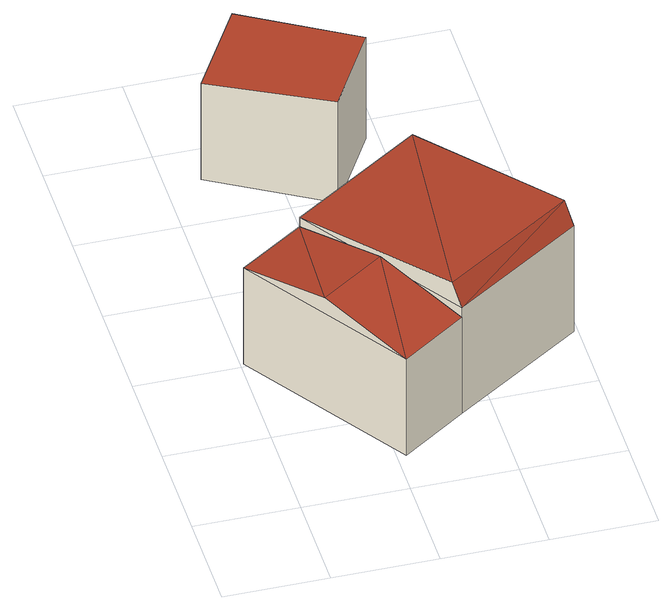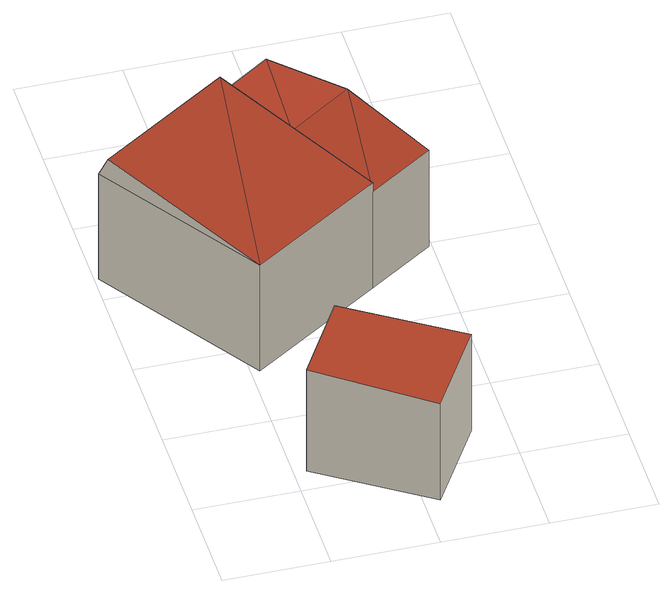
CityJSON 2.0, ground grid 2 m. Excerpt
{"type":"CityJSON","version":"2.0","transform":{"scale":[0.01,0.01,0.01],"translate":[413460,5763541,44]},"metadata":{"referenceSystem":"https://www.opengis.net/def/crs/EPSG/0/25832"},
"CityObjects":{
"building1":{"type":"Building","attributes":{"Gemeindeschluessel":"05570044","Geometrietyp2DReferenz":"3000","function":"51009_1610","roofType":"3100","measuredHeight":2.57},"geometry":[{"type":"Solid","lod":"2","boundaries":[[[[0,1,2,3]],[[4,5,1,0]],[[6,7,5,4]],[[3,2,7,6]],[[0,8,4]],[[6,9,3]],[[9,8,0]],[[0,3,9]],[[6,4,8]],[[8,9,6]],[[1,5,7,2]]]],"semantics":{"surfaces":[{"type":"WallSurface"},{"type":"RoofSurface"},{"type":"GroundSurface"}],"values":[[0,0,0,0,0,0,1,1,1,1,2]]}}]},
"building2":{"type":"Building","attributes":{"Gemeindeschluessel":"05570044","Geometrietyp2DReferenz":"3000","function":"31001_9998","roofType":"3100","measuredHeight":2.89},"geometry":[{"type":"Solid","lod":"2","boundaries":[[[[10,11,1,12]],[[13,14,11,10]],[[15,5,14,13]],[[12,1,5,15]],[[10,16,13]],[[15,17,12]],[[17,16,10]],[[10,12,17]],[[16,17,15]],[[15,13,16]],[[11,14,5,1]]]],"semantics":{"surfaces":[{"type":"WallSurface"},{"type":"RoofSurface"},{"type":"GroundSurface"}],"values":[[0,0,0,0,0,0,1,1,1,1,2]]}}]},
"building3":{"type":"Building","attributes":{"Gemeindeschluessel":"05570044","Geometrietyp2DReferenz":"3000","function":"31001_9998","roofType":"2100","measuredHeight":2.33},"geometry":[{"type":"Solid","lod":"2","boundaries":[[[[18,19,20,21]],[[22,23,19,18]],[[24,25,23,22]],[[21,20,25,24]],[[22,18,21,24]],[[19,23,25,20]]]],"semantics":{"surfaces":[{"type":"WallSurface"},{"type":"RoofSurface"},{"type":"GroundSurface"}],"values":[[0,0,0,0,1,2]]}}]}
},
"vertices":[
[131,492,225],[131,492,4],[5,408,4],[5,408,225],[342,176,225],[342,176,4],[217,90,225],[217,90,4],[236,334,261],[111,249,261],
[383,660,246],[383,660,4],[131,492,246],[592,342,246],[592,342,4],[342,176,246],[580,361,293],[330,195,293],
[66,917,226],[66,917,5],[282,791,5],[282,791,238],[169,1088,226],[169,1088,5],[377,949,238],[377,949,5]
]}
